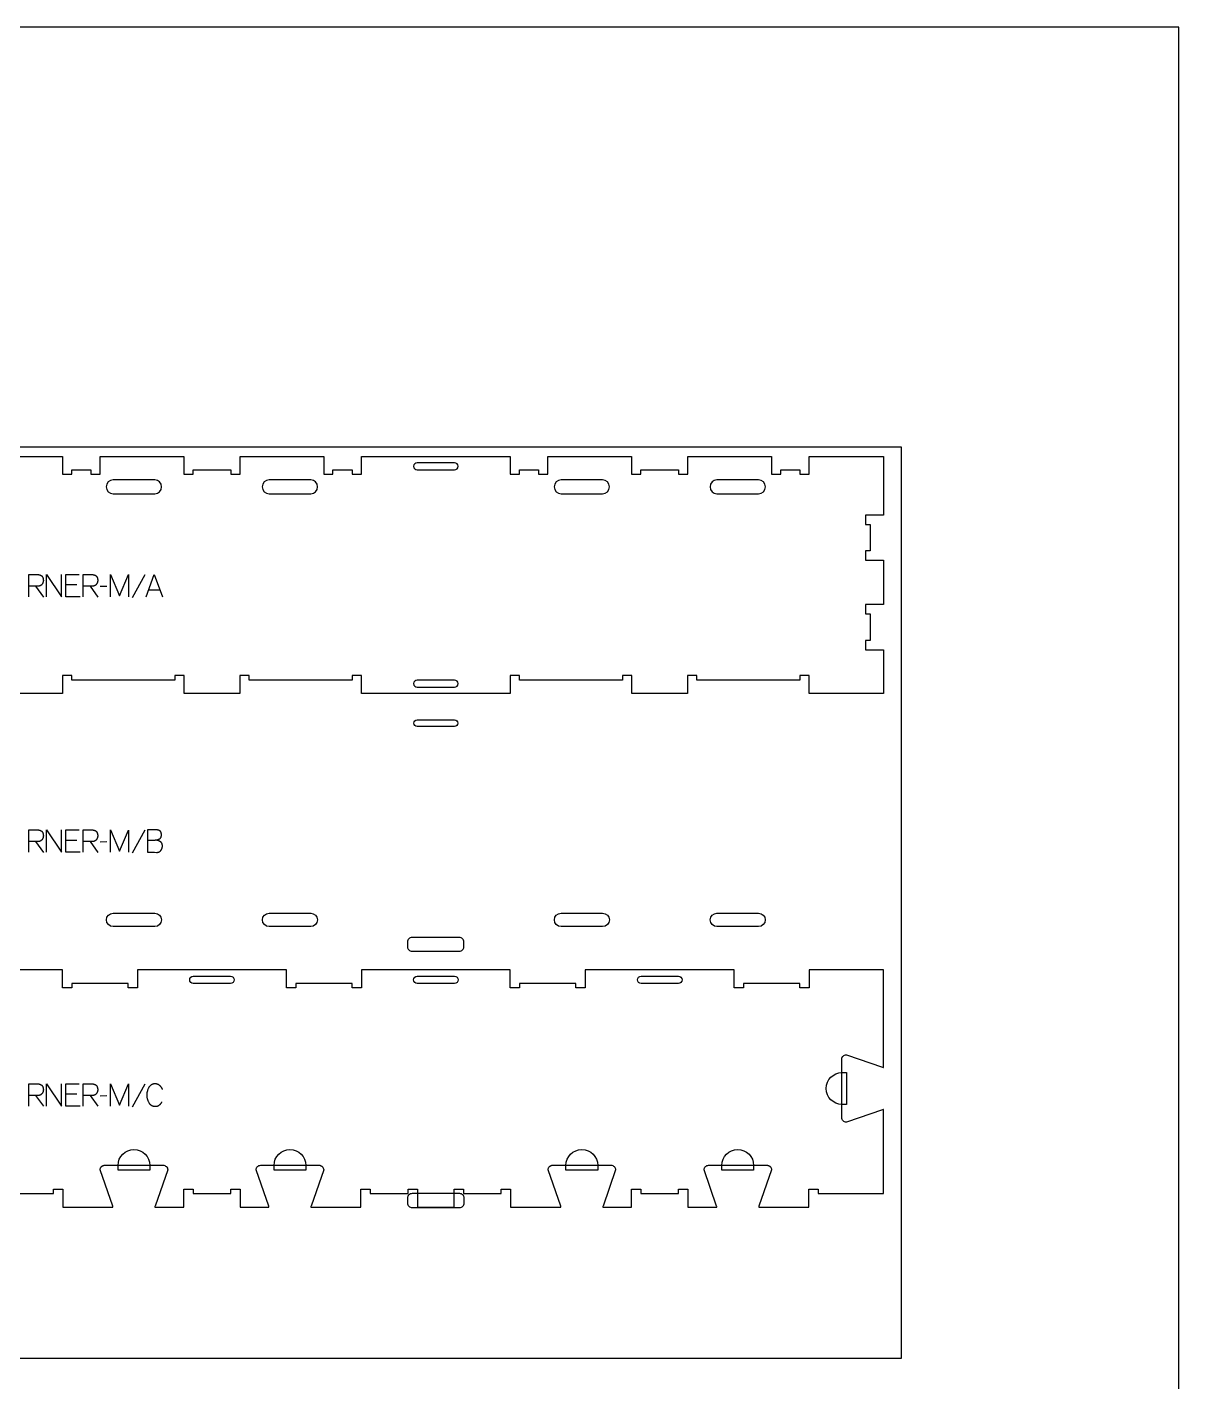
# Model space of a CAD drawing. Extents: x -37379 to -34195, y -17593 to -11999.
# Drawn here: x -35738 to -34195, y -13813 to -11999 of the extents above; entities that cross this region are included whole.
import ezdxf

# ---------------------------------------------------------------- set-up
doc = ezdxf.new("R2010")
doc.units = 0
for name, color, linetype in [('0_SHEET_SPRUCEPLY_2440X122', 1, 'CONTINUOUS'), ('1_ANYTOOL_1MMDEEP_LABELS_S', 2, 'CONTINUOUS'), ('3_ANYTOOL_CUTTHROUGH_INSID', 4, 'CONTINUOUS'), ('4_ANYTOOL_CUTTHROUGH_OUTSI', 5, 'CONTINUOUS'), ('5_ANYTOOL_HALF_MILL_9MM_IN', 3, 'CONTINUOUS'), ('DONOTCUT', 18, 'CONTINUOUS')]:
    doc.layers.add(name, color=color, linetype=linetype)

msp = doc.modelspace()

# ---------------------------------------------------------------- linework, layer by layer
at = {"layer": '0_SHEET_SPRUCEPLY_2440X122'}
msp.add_lwpolyline([(-37007, -12561.7), (-37007, -13781.7), (-34567, -13781.7), (-34567, -12561.7)], close=True, dxfattribs=at)
at = {"layer": '1_ANYTOOL_1MMDEEP_LABELS_S'}
for points in [[(-35735.9, -12762.3), (-35735.9, -12732.3), (-35724.5, -12732.3), (-35724, -12732.3), (-35723.5, -12732.3), (-35723.3, -12732.4), (-35723.1, -12732.4), (-35722.9, -12732.4), (-35722.6, -12732.4), (-35722.4, -12732.5), (-35722.2, -12732.5), (-35722, -12732.5), (-35721.8, -12732.6), (-35721.6, -12732.6), (-35721.4, -12732.7), (-35721.2, -12732.7), (-35721, -12732.8), (-35720.8, -12732.9), (-35720.7, -12732.9), (-35720.5, -12733), (-35720.3, -12733.1), (-35720.1, -12733.2), (-35720, -12733.2), (-35719.8, -12733.3), (-35719.7, -12733.4), (-35719.5, -12733.5), (-35719.3, -12733.6), (-35719.2, -12733.7), (-35719.1, -12733.8), (-35718.9, -12733.9), (-35718.8, -12734), (-35718.7, -12734.2), (-35718.5, -12734.3), (-35718.4, -12734.4), (-35718.3, -12734.5), (-35718.2, -12734.7), (-35718.1, -12734.8), (-35718, -12734.9), (-35717.9, -12735.1), (-35717.8, -12735.2), (-35717.7, -12735.4), (-35717.6, -12735.5), (-35717.5, -12735.7), (-35717.4, -12735.9), (-35717.3, -12736), (-35717.2, -12736.2), (-35717.2, -12736.4), (-35717.1, -12736.5), (-35717, -12736.7), (-35717, -12736.9), (-35716.9, -12737.1), (-35716.9, -12737.3), (-35716.8, -12737.5), (-35716.8, -12737.7), (-35716.7, -12737.9), (-35716.7, -12738.1), (-35716.7, -12738.3), (-35716.6, -12738.5), (-35716.6, -12738.8), (-35716.6, -12739), (-35716.6, -12739.2), (-35716.5, -12739.7), (-35716.5, -12740.2), (-35716.5, -12740.3), (-35716.5, -12740.5), (-35716.6, -12740.7), (-35716.6, -12740.9), (-35716.6, -12741), (-35716.6, -12741.2), (-35716.6, -12741.4), (-35716.6, -12741.5), (-35716.7, -12741.7), (-35716.7, -12741.9), (-35716.7, -12742), (-35716.8, -12742.2), (-35716.8, -12742.4), (-35716.9, -12742.5), (-35716.9, -12742.7), (-35717, -12742.9), (-35717, -12743), (-35717.1, -12743.2), (-35717.2, -12743.3), (-35717.2, -12743.5), (-35717.3, -12743.7), (-35717.4, -12743.8), (-35717.5, -12744), (-35717.5, -12744.1), (-35717.6, -12744.3), (-35717.7, -12744.4), (-35717.8, -12744.6), (-35717.9, -12744.7), (-35718, -12744.9), (-35718.1, -12745), (-35718.2, -12745.2), (-35718.3, -12745.3), (-35718.4, -12745.5), (-35718.5, -12745.6), (-35718.7, -12745.8), (-35718.8, -12745.9), (-35718.9, -12746), (-35719, -12746.1), (-35719.2, -12746.3), (-35719.3, -12746.4), (-35719.4, -12746.5), (-35719.5, -12746.6), (-35719.7, -12746.7), (-35719.8, -12746.8), (-35720, -12746.9), (-35720.1, -12747), (-35720.3, -12747.1), (-35720.4, -12747.1), (-35720.5, -12747.2), (-35720.7, -12747.3), (-35720.9, -12747.3), (-35721, -12747.4), (-35721.2, -12747.5), (-35721.3, -12747.5), (-35721.5, -12747.6), (-35721.7, -12747.6), (-35721.8, -12747.6), (-35722, -12747.7), (-35722.2, -12747.7), (-35722.4, -12747.7), (-35722.5, -12747.7), (-35722.7, -12747.8), (-35722.9, -12747.8), (-35724.8, -12747.8), (-35726.9, -12747.9), (-35735.8, -12747.9)], [(-35712.3, -12762.3), (-35712.3, -12732.3), (-35692.3, -12762.3), (-35692.3, -12732.3)], [(-35667.3, -12762.3), (-35686.2, -12762.3), (-35686.2, -12732.3), (-35668.4, -12732.3)], [(-35663, -12762.3), (-35663, -12732.3), (-35651.7, -12732.3), (-35651.2, -12732.3), (-35650.7, -12732.3), (-35650.5, -12732.4), (-35650.2, -12732.4), (-35650, -12732.4), (-35649.8, -12732.4), (-35649.6, -12732.5), (-35649.4, -12732.5), (-35649.1, -12732.5), (-35648.9, -12732.6), (-35648.7, -12732.6), (-35648.5, -12732.7), (-35648.4, -12732.7), (-35648.2, -12732.8), (-35648, -12732.9), (-35647.8, -12732.9), (-35647.6, -12733), (-35647.4, -12733.1), (-35647.3, -12733.2), (-35647.1, -12733.2), (-35647, -12733.3), (-35646.8, -12733.4), (-35646.6, -12733.5), (-35646.5, -12733.6), (-35646.3, -12733.7), (-35646.2, -12733.8), (-35646.1, -12733.9), (-35645.9, -12734), (-35645.8, -12734.2), (-35645.7, -12734.3), (-35645.5, -12734.4), (-35645.4, -12734.5), (-35645.3, -12734.7), (-35645.2, -12734.8), (-35645.1, -12734.9), (-35645, -12735.1), (-35644.9, -12735.2), (-35644.8, -12735.4), (-35644.7, -12735.5), (-35644.6, -12735.7), (-35644.5, -12735.9), (-35644.5, -12736), (-35644.4, -12736.2), (-35644.3, -12736.4), (-35644.2, -12736.5), (-35644.2, -12736.7), (-35644.1, -12736.9), (-35644.1, -12737.1), (-35644, -12737.3), (-35644, -12737.5), (-35643.9, -12737.7), (-35643.9, -12737.9), (-35643.8, -12738.1), (-35643.8, -12738.3), (-35643.8, -12738.5), (-35643.7, -12738.8), (-35643.7, -12739), (-35643.7, -12739.2), (-35643.7, -12739.7), (-35643.7, -12740.2), (-35643.7, -12740.3), (-35643.7, -12740.5), (-35643.7, -12740.7), (-35643.7, -12740.9), (-35643.7, -12741), (-35643.7, -12741.2), (-35643.8, -12741.4), (-35643.8, -12741.5), (-35643.8, -12741.7), (-35643.9, -12741.9), (-35643.9, -12742), (-35643.9, -12742.2), (-35644, -12742.4), (-35644, -12742.5), (-35644.1, -12742.7), (-35644.1, -12742.9), (-35644.2, -12743), (-35644.2, -12743.2), (-35644.3, -12743.3), (-35644.4, -12743.5), (-35644.4, -12743.7), (-35644.5, -12743.8), (-35644.6, -12744), (-35644.7, -12744.1), (-35644.8, -12744.3), (-35644.9, -12744.4), (-35644.9, -12744.6), (-35645, -12744.7), (-35645.1, -12744.9), (-35645.2, -12745), (-35645.3, -12745.2), (-35645.5, -12745.3), (-35645.6, -12745.5), (-35645.7, -12745.6), (-35645.8, -12745.8), (-35645.9, -12745.9), (-35646, -12746), (-35646.2, -12746.1), (-35646.3, -12746.3), (-35646.4, -12746.4), (-35646.6, -12746.5), (-35646.7, -12746.6), (-35646.8, -12746.7), (-35647, -12746.8), (-35647.1, -12746.9), (-35647.2, -12747), (-35647.4, -12747.1), (-35647.5, -12747.1), (-35647.7, -12747.2), (-35647.8, -12747.3), (-35648, -12747.3), (-35648.2, -12747.4), (-35648.3, -12747.5), (-35648.5, -12747.5), (-35648.6, -12747.6), (-35648.8, -12747.6), (-35649, -12747.6), (-35649.2, -12747.7), (-35649.3, -12747.7), (-35649.5, -12747.7), (-35649.7, -12747.7), (-35649.9, -12747.8), (-35650, -12747.8), (-35652, -12747.8), (-35654, -12747.9), (-35663, -12747.9)], [(-35626.4, -12762.3), (-35626.4, -12732.3), (-35614.4, -12760.7), (-35602.4, -12732.4), (-35602.4, -12762.3)], [(-35580.6, -12732.8), (-35597.7, -12763.6)], [(-35578.8, -12762.3), (-35568, -12732.3), (-35556.9, -12762.3)], [(-35726.9, -12747.9), (-35716.4, -12762.4)], [(-35671.6, -12746.2), (-35686.2, -12746.2)], [(-35654, -12747.9), (-35643.6, -12762.4)], [(-35631.6, -12748.4), (-35640.3, -12748.5)], [(-35575.4, -12752.8), (-35560.5, -12752.8)], [(-35735.9, -13104.2), (-35735.9, -13074.2), (-35724.5, -13074.2), (-35724, -13074.2), (-35723.5, -13074.3), (-35723.3, -13074.3), (-35723.1, -13074.3), (-35722.9, -13074.3), (-35722.6, -13074.3), (-35722.4, -13074.4), (-35722.2, -13074.4), (-35722, -13074.5), (-35721.8, -13074.5), (-35721.6, -13074.5), (-35721.4, -13074.6), (-35721.2, -13074.7), (-35721, -13074.7), (-35720.8, -13074.8), (-35720.7, -13074.8), (-35720.5, -13074.9), (-35720.3, -13075), (-35720.1, -13075.1), (-35720, -13075.2), (-35719.8, -13075.2), (-35719.7, -13075.3), (-35719.5, -13075.4), (-35719.3, -13075.5), (-35719.2, -13075.6), (-35719.1, -13075.7), (-35718.9, -13075.8), (-35718.8, -13075.9), (-35718.7, -13076.1), (-35718.5, -13076.2), (-35718.4, -13076.3), (-35718.3, -13076.4), (-35718.2, -13076.6), (-35718.1, -13076.7), (-35718, -13076.8), (-35717.9, -13077), (-35717.8, -13077.1), (-35717.7, -13077.3), (-35717.6, -13077.4), (-35717.5, -13077.6), (-35717.4, -13077.8), (-35717.3, -13077.9), (-35717.2, -13078.1), (-35717.2, -13078.3), (-35717.1, -13078.5), (-35717, -13078.6), (-35717, -13078.8), (-35716.9, -13079), (-35716.9, -13079.2), (-35716.8, -13079.4), (-35716.8, -13079.6), (-35716.7, -13079.8), (-35716.7, -13080), (-35716.7, -13080.2), (-35716.6, -13080.4), (-35716.6, -13080.7), (-35716.6, -13080.9), (-35716.6, -13081.1), (-35716.5, -13081.6), (-35716.5, -13082.1), (-35716.5, -13082.2), (-35716.5, -13082.4), (-35716.6, -13082.6), (-35716.6, -13082.8), (-35716.6, -13082.9), (-35716.6, -13083.1), (-35716.6, -13083.3), (-35716.6, -13083.5), (-35716.7, -13083.6), (-35716.7, -13083.8), (-35716.7, -13084), (-35716.8, -13084.1), (-35716.8, -13084.3), (-35716.9, -13084.5), (-35716.9, -13084.6), (-35717, -13084.8), (-35717, -13084.9), (-35717.1, -13085.1), (-35717.2, -13085.3), (-35717.2, -13085.4), (-35717.3, -13085.6), (-35717.4, -13085.7), (-35717.5, -13085.9), (-35717.5, -13086), (-35717.6, -13086.2), (-35717.7, -13086.4), (-35717.8, -13086.5), (-35717.9, -13086.7), (-35718, -13086.8), (-35718.1, -13087), (-35718.2, -13087.1), (-35718.3, -13087.3), (-35718.4, -13087.4), (-35718.5, -13087.5), (-35718.7, -13087.7), (-35718.8, -13087.8), (-35718.9, -13087.9), (-35719, -13088.1), (-35719.2, -13088.2), (-35719.3, -13088.3), (-35719.4, -13088.4), (-35719.5, -13088.5), (-35719.7, -13088.6), (-35719.8, -13088.7), (-35720, -13088.8), (-35720.1, -13088.9), (-35720.3, -13089), (-35720.4, -13089), (-35720.5, -13089.1), (-35720.7, -13089.2), (-35720.9, -13089.3), (-35721, -13089.3), (-35721.2, -13089.4), (-35721.3, -13089.4), (-35721.5, -13089.5), (-35721.7, -13089.5), (-35721.8, -13089.5), (-35722, -13089.6), (-35722.2, -13089.6), (-35722.4, -13089.6), (-35722.5, -13089.7), (-35722.7, -13089.7), (-35722.9, -13089.7), (-35724.8, -13089.8), (-35726.9, -13089.8), (-35735.8, -13089.8)], [(-35712.3, -13104.2), (-35712.3, -13074.2), (-35692.3, -13104.2), (-35692.3, -13074.2)], [(-35667.3, -13104.2), (-35686.2, -13104.2), (-35686.2, -13074.2), (-35668.4, -13074.2)], [(-35663, -13104.2), (-35663, -13074.2), (-35651.7, -13074.2), (-35651.2, -13074.2), (-35650.7, -13074.3), (-35650.5, -13074.3), (-35650.2, -13074.3), (-35650, -13074.3), (-35649.8, -13074.3), (-35649.6, -13074.4), (-35649.4, -13074.4), (-35649.1, -13074.5), (-35648.9, -13074.5), (-35648.7, -13074.5), (-35648.5, -13074.6), (-35648.4, -13074.7), (-35648.2, -13074.7), (-35648, -13074.8), (-35647.8, -13074.8), (-35647.6, -13074.9), (-35647.4, -13075), (-35647.3, -13075.1), (-35647.1, -13075.2), (-35647, -13075.2), (-35646.8, -13075.3), (-35646.6, -13075.4), (-35646.5, -13075.5), (-35646.3, -13075.6), (-35646.2, -13075.7), (-35646.1, -13075.8), (-35645.9, -13075.9), (-35645.8, -13076.1), (-35645.7, -13076.2), (-35645.5, -13076.3), (-35645.4, -13076.4), (-35645.3, -13076.6), (-35645.2, -13076.7), (-35645.1, -13076.8), (-35645, -13077), (-35644.9, -13077.1), (-35644.8, -13077.3), (-35644.7, -13077.4), (-35644.6, -13077.6), (-35644.5, -13077.8), (-35644.5, -13077.9), (-35644.4, -13078.1), (-35644.3, -13078.3), (-35644.2, -13078.5), (-35644.2, -13078.6), (-35644.1, -13078.8), (-35644.1, -13079), (-35644, -13079.2), (-35644, -13079.4), (-35643.9, -13079.6), (-35643.9, -13079.8), (-35643.8, -13080), (-35643.8, -13080.2), (-35643.8, -13080.4), (-35643.7, -13080.7), (-35643.7, -13080.9), (-35643.7, -13081.1), (-35643.7, -13081.6), (-35643.7, -13082.1), (-35643.7, -13082.2), (-35643.7, -13082.4), (-35643.7, -13082.6), (-35643.7, -13082.8), (-35643.7, -13082.9), (-35643.7, -13083.1), (-35643.8, -13083.3), (-35643.8, -13083.5), (-35643.8, -13083.6), (-35643.9, -13083.8), (-35643.9, -13084), (-35643.9, -13084.1), (-35644, -13084.3), (-35644, -13084.5), (-35644.1, -13084.6), (-35644.1, -13084.8), (-35644.2, -13084.9), (-35644.2, -13085.1), (-35644.3, -13085.3), (-35644.4, -13085.4), (-35644.4, -13085.6), (-35644.5, -13085.7), (-35644.6, -13085.9), (-35644.7, -13086), (-35644.8, -13086.2), (-35644.9, -13086.4), (-35644.9, -13086.5), (-35645, -13086.7), (-35645.1, -13086.8), (-35645.2, -13087), (-35645.3, -13087.1), (-35645.5, -13087.3), (-35645.6, -13087.4), (-35645.7, -13087.5), (-35645.8, -13087.7), (-35645.9, -13087.8), (-35646, -13087.9), (-35646.2, -13088.1), (-35646.3, -13088.2), (-35646.4, -13088.3), (-35646.6, -13088.4), (-35646.7, -13088.5), (-35646.8, -13088.6), (-35647, -13088.7), (-35647.1, -13088.8), (-35647.2, -13088.9), (-35647.4, -13089), (-35647.5, -13089), (-35647.7, -13089.1), (-35647.8, -13089.2), (-35648, -13089.3), (-35648.2, -13089.3), (-35648.3, -13089.4), (-35648.5, -13089.4), (-35648.6, -13089.5), (-35648.8, -13089.5), (-35649, -13089.5), (-35649.2, -13089.6), (-35649.3, -13089.6), (-35649.5, -13089.6), (-35649.7, -13089.7), (-35649.9, -13089.7), (-35650, -13089.7), (-35652, -13089.8), (-35654, -13089.8), (-35663, -13089.8)], [(-35626.4, -13104.2), (-35626.4, -13074.2), (-35614.4, -13102.6), (-35602.4, -13074.4), (-35602.4, -13104.2)], [(-35580.6, -13074.7), (-35597.7, -13105.5)], [(-35577.1, -13074.2), (-35577.1, -13104.2), (-35567.4, -13104.2), (-35564.9, -13104.3), (-35564.7, -13104.3), (-35564.5, -13104.3), (-35564.2, -13104.3), (-35564, -13104.3), (-35563.8, -13104.3), (-35563.6, -13104.3), (-35563.4, -13104.2), (-35563.2, -13104.2), (-35563, -13104.2), (-35562.8, -13104.1), (-35562.6, -13104.1), (-35562.4, -13104), (-35562.2, -13103.9), (-35562, -13103.9), (-35561.8, -13103.8), (-35561.6, -13103.7), (-35561.4, -13103.6), (-35561.3, -13103.6), (-35561.1, -13103.5), (-35560.9, -13103.4), (-35560.8, -13103.3), (-35560.6, -13103.1), (-35560.4, -13103), (-35560.3, -13102.9), (-35560.1, -13102.8), (-35560, -13102.6), (-35559.8, -13102.5), (-35559.7, -13102.4), (-35559.5, -13102.2), (-35559.4, -13102), (-35559.3, -13101.9), (-35559.1, -13101.7), (-35559, -13101.5), (-35558.9, -13101.4), (-35558.8, -13101.2), (-35558.7, -13101), (-35558.5, -13100.9), (-35558.4, -13100.7), (-35558.3, -13100.5), (-35558.2, -13100.3), (-35558.1, -13100.1), (-35558, -13100), (-35558, -13099.8), (-35557.9, -13099.6), (-35557.8, -13099.4), (-35557.7, -13099.2), (-35557.7, -13099), (-35557.6, -13098.9), (-35557.5, -13098.7), (-35557.5, -13098.5), (-35557.4, -13098.3), (-35557.4, -13098.1), (-35557.3, -13097.9), (-35557.3, -13097.7), (-35557.2, -13097.5), (-35557.2, -13097.3), (-35557.2, -13097.1), (-35557.1, -13096.9), (-35557.1, -13096.7), (-35557.1, -13096.5), (-35557.1, -13096.3), (-35557.1, -13096.1), (-35557.1, -13095.9), (-35557.1, -13095.7), (-35557.1, -13095.4), (-35557.1, -13095.2), (-35557.1, -13095), (-35557.1, -13094.7), (-35557.1, -13094.5), (-35557.2, -13094.2), (-35557.2, -13094), (-35557.2, -13093.8), (-35557.3, -13093.6), (-35557.3, -13093.4), (-35557.4, -13093.2), (-35557.5, -13093), (-35557.5, -13092.8), (-35557.6, -13092.6), (-35557.7, -13092.4), (-35557.8, -13092.2), (-35557.8, -13092.1), (-35557.9, -13092), (-35557.9, -13091.9), (-35558, -13091.8), (-35558, -13091.8), (-35558.1, -13091.7), (-35558.1, -13091.6), (-35558.2, -13091.5), (-35558.3, -13091.4), (-35558.3, -13091.3), (-35558.4, -13091.3), (-35558.4, -13091.2), (-35558.5, -13091.1), (-35558.6, -13091), (-35558.6, -13091), (-35558.7, -13090.9), (-35558.8, -13090.8), (-35558.8, -13090.7), (-35558.9, -13090.7), (-35559, -13090.6), (-35559.1, -13090.5), (-35559.1, -13090.5), (-35559.3, -13090.3), (-35559.5, -13090.2), (-35559.6, -13090.1), (-35559.8, -13090), (-35560, -13089.8), (-35560.3, -13089.6), (-35560.7, -13089.4), (-35561.1, -13089.2), (-35561.5, -13089), (-35561.9, -13088.9), (-35562.3, -13088.7), (-35562.7, -13088.6), (-35563.1, -13088.4), (-35563.5, -13088.3), (-35563.9, -13088.2), (-35564.4, -13088.1), (-35564.8, -13088), (-35565.2, -13087.9), (-35565.7, -13087.9), (-35566.1, -13087.8), (-35566.6, -13087.8)], [(-35577.1, -13087.9), (-35566.6, -13087.8), (-35566.2, -13087.7), (-35565.8, -13087.7), (-35565.4, -13087.6), (-35565, -13087.6), (-35564.6, -13087.5), (-35564.3, -13087.4), (-35563.9, -13087.4), (-35563.5, -13087.3), (-35563.2, -13087.2), (-35562.8, -13087.1), (-35562.5, -13086.9), (-35562.2, -13086.8), (-35561.8, -13086.7), (-35561.5, -13086.5), (-35561.2, -13086.4), (-35560.9, -13086.2), (-35560.8, -13086.2), (-35560.7, -13086.1), (-35560.6, -13086.1), (-35560.6, -13086), (-35560.5, -13086), (-35560.4, -13085.9), (-35560.3, -13085.9), (-35560.3, -13085.8), (-35560.2, -13085.8), (-35560.1, -13085.7), (-35560.1, -13085.7), (-35560, -13085.6), (-35559.9, -13085.5), (-35559.9, -13085.5), (-35559.8, -13085.4), (-35559.8, -13085.4), (-35559.7, -13085.3), (-35559.6, -13085.2), (-35559.6, -13085.2), (-35559.5, -13085.1), (-35559.5, -13085), (-35559.4, -13084.9), (-35559.4, -13084.9), (-35559.3, -13084.8), (-35559.3, -13084.7), (-35559.2, -13084.6), (-35559.2, -13084.6), (-35559.1, -13084.5), (-35559.1, -13084.4), (-35559.1, -13084.3), (-35559, -13084.2), (-35559, -13084.2), (-35558.9, -13084.1), (-35558.9, -13084), (-35558.8, -13083.8), (-35558.8, -13083.6), (-35558.7, -13083.4), (-35558.6, -13083.2), (-35558.6, -13083), (-35558.5, -13082.8), (-35558.5, -13082.6), (-35558.5, -13082.4), (-35558.4, -13082.2), (-35558.4, -13081.9), (-35558.4, -13081.7), (-35558.4, -13081.5), (-35558.4, -13081.2), (-35558.4, -13081), (-35558.4, -13080.7), (-35558.4, -13080.3), (-35558.4, -13080.1), (-35558.4, -13079.9), (-35558.4, -13079.7), (-35558.4, -13079.5), (-35558.4, -13079.4), (-35558.5, -13079.2), (-35558.5, -13079), (-35558.5, -13078.8), (-35558.5, -13078.7), (-35558.6, -13078.5), (-35558.6, -13078.3), (-35558.7, -13078.2), (-35558.7, -13078), (-35558.8, -13077.9), (-35558.8, -13077.7), (-35558.9, -13077.6), (-35558.9, -13077.4), (-35559, -13077.3), (-35559.1, -13077.1), (-35559.1, -13077), (-35559.2, -13076.9), (-35559.3, -13076.8), (-35559.4, -13076.6), (-35559.5, -13076.5), (-35559.5, -13076.4), (-35559.6, -13076.3), (-35559.7, -13076.2), (-35559.8, -13076.1), (-35559.9, -13075.9), (-35560, -13075.8), (-35560.1, -13075.7), (-35560.2, -13075.6), (-35560.4, -13075.6), (-35560.5, -13075.5), (-35560.6, -13075.4), (-35560.7, -13075.3), (-35560.8, -13075.2), (-35561, -13075.1), (-35561.1, -13075.1), (-35561.2, -13075), (-35561.4, -13074.9), (-35561.5, -13074.9), (-35561.7, -13074.8), (-35561.8, -13074.7), (-35562, -13074.7), (-35562.1, -13074.6), (-35562.3, -13074.6), (-35562.4, -13074.5), (-35562.6, -13074.5), (-35562.8, -13074.5), (-35562.9, -13074.4), (-35563.1, -13074.4), (-35563.3, -13074.4), (-35563.5, -13074.3), (-35563.7, -13074.3), (-35563.8, -13074.3), (-35564, -13074.3), (-35564.2, -13074.2), (-35564.6, -13074.2), (-35565, -13074.2), (-35577.1, -13074.2)], [(-35726.9, -13089.8), (-35716.4, -13104.3)], [(-35671.6, -13088.2), (-35686.2, -13088.2)], [(-35654, -13089.8), (-35643.6, -13104.3)], [(-35631.6, -13090.3), (-35640.3, -13090.4)], [(-35735.9, -13444.3), (-35735.9, -13414.3), (-35724.5, -13414.3), (-35724, -13414.3), (-35723.5, -13414.3), (-35723.3, -13414.3), (-35723.1, -13414.3), (-35722.9, -13414.4), (-35722.6, -13414.4), (-35722.4, -13414.4), (-35722.2, -13414.5), (-35722, -13414.5), (-35721.8, -13414.5), (-35721.6, -13414.6), (-35721.4, -13414.6), (-35721.2, -13414.7), (-35721, -13414.7), (-35720.8, -13414.8), (-35720.7, -13414.9), (-35720.5, -13415), (-35720.3, -13415), (-35720.1, -13415.1), (-35720, -13415.2), (-35719.8, -13415.3), (-35719.7, -13415.4), (-35719.5, -13415.5), (-35719.3, -13415.6), (-35719.2, -13415.7), (-35719.1, -13415.8), (-35718.9, -13415.9), (-35718.8, -13416), (-35718.7, -13416.1), (-35718.5, -13416.2), (-35718.4, -13416.3), (-35718.3, -13416.5), (-35718.2, -13416.6), (-35718.1, -13416.7), (-35718, -13416.9), (-35717.9, -13417), (-35717.8, -13417.2), (-35717.7, -13417.3), (-35717.6, -13417.5), (-35717.5, -13417.6), (-35717.4, -13417.8), (-35717.3, -13418), (-35717.2, -13418.1), (-35717.2, -13418.3), (-35717.1, -13418.5), (-35717, -13418.7), (-35717, -13418.9), (-35716.9, -13419), (-35716.9, -13419.2), (-35716.8, -13419.4), (-35716.8, -13419.6), (-35716.7, -13419.8), (-35716.7, -13420.1), (-35716.7, -13420.3), (-35716.6, -13420.5), (-35716.6, -13420.7), (-35716.6, -13420.9), (-35716.6, -13421.2), (-35716.5, -13421.6), (-35716.5, -13422.1), (-35716.5, -13422.3), (-35716.5, -13422.5), (-35716.6, -13422.6), (-35716.6, -13422.8), (-35716.6, -13423), (-35716.6, -13423.1), (-35716.6, -13423.3), (-35716.6, -13423.5), (-35716.7, -13423.7), (-35716.7, -13423.8), (-35716.7, -13424), (-35716.8, -13424.2), (-35716.8, -13424.3), (-35716.9, -13424.5), (-35716.9, -13424.7), (-35717, -13424.8), (-35717, -13425), (-35717.1, -13425.1), (-35717.2, -13425.3), (-35717.2, -13425.5), (-35717.3, -13425.6), (-35717.4, -13425.8), (-35717.5, -13425.9), (-35717.5, -13426.1), (-35717.6, -13426.2), (-35717.7, -13426.4), (-35717.8, -13426.5), (-35717.9, -13426.7), (-35718, -13426.8), (-35718.1, -13427), (-35718.2, -13427.1), (-35718.3, -13427.3), (-35718.4, -13427.4), (-35718.5, -13427.6), (-35718.7, -13427.7), (-35718.8, -13427.8), (-35718.9, -13428), (-35719, -13428.1), (-35719.2, -13428.2), (-35719.3, -13428.3), (-35719.4, -13428.4), (-35719.5, -13428.5), (-35719.7, -13428.6), (-35719.8, -13428.7), (-35720, -13428.8), (-35720.1, -13428.9), (-35720.3, -13429), (-35720.4, -13429.1), (-35720.5, -13429.2), (-35720.7, -13429.2), (-35720.9, -13429.3), (-35721, -13429.3), (-35721.2, -13429.4), (-35721.3, -13429.5), (-35721.5, -13429.5), (-35721.7, -13429.5), (-35721.8, -13429.6), (-35722, -13429.6), (-35722.2, -13429.6), (-35722.4, -13429.7), (-35722.5, -13429.7), (-35722.7, -13429.7), (-35722.9, -13429.7), (-35724.8, -13429.8), (-35726.9, -13429.8), (-35735.8, -13429.8)], [(-35712.3, -13444.3), (-35712.3, -13414.3), (-35692.3, -13444.3), (-35692.3, -13414.3)], [(-35667.3, -13444.3), (-35686.2, -13444.3), (-35686.2, -13414.3), (-35668.4, -13414.3)], [(-35663, -13444.3), (-35663, -13414.3), (-35651.7, -13414.3), (-35651.2, -13414.3), (-35650.7, -13414.3), (-35650.5, -13414.3), (-35650.2, -13414.3), (-35650, -13414.4), (-35649.8, -13414.4), (-35649.6, -13414.4), (-35649.4, -13414.5), (-35649.1, -13414.5), (-35648.9, -13414.5), (-35648.7, -13414.6), (-35648.5, -13414.6), (-35648.4, -13414.7), (-35648.2, -13414.7), (-35648, -13414.8), (-35647.8, -13414.9), (-35647.6, -13415), (-35647.4, -13415), (-35647.3, -13415.1), (-35647.1, -13415.2), (-35647, -13415.3), (-35646.8, -13415.4), (-35646.6, -13415.5), (-35646.5, -13415.6), (-35646.3, -13415.7), (-35646.2, -13415.8), (-35646.1, -13415.9), (-35645.9, -13416), (-35645.8, -13416.1), (-35645.7, -13416.2), (-35645.5, -13416.3), (-35645.4, -13416.5), (-35645.3, -13416.6), (-35645.2, -13416.7), (-35645.1, -13416.9), (-35645, -13417), (-35644.9, -13417.2), (-35644.8, -13417.3), (-35644.7, -13417.5), (-35644.6, -13417.6), (-35644.5, -13417.8), (-35644.5, -13418), (-35644.4, -13418.1), (-35644.3, -13418.3), (-35644.2, -13418.5), (-35644.2, -13418.7), (-35644.1, -13418.9), (-35644.1, -13419), (-35644, -13419.2), (-35644, -13419.4), (-35643.9, -13419.6), (-35643.9, -13419.8), (-35643.8, -13420.1), (-35643.8, -13420.3), (-35643.8, -13420.5), (-35643.7, -13420.7), (-35643.7, -13420.9), (-35643.7, -13421.2), (-35643.7, -13421.6), (-35643.7, -13422.1), (-35643.7, -13422.3), (-35643.7, -13422.5), (-35643.7, -13422.6), (-35643.7, -13422.8), (-35643.7, -13423), (-35643.7, -13423.1), (-35643.8, -13423.3), (-35643.8, -13423.5), (-35643.8, -13423.7), (-35643.9, -13423.8), (-35643.9, -13424), (-35643.9, -13424.2), (-35644, -13424.3), (-35644, -13424.5), (-35644.1, -13424.7), (-35644.1, -13424.8), (-35644.2, -13425), (-35644.2, -13425.1), (-35644.3, -13425.3), (-35644.4, -13425.5), (-35644.4, -13425.6), (-35644.5, -13425.8), (-35644.6, -13425.9), (-35644.7, -13426.1), (-35644.8, -13426.2), (-35644.9, -13426.4), (-35644.9, -13426.5), (-35645, -13426.7), (-35645.1, -13426.8), (-35645.2, -13427), (-35645.3, -13427.1), (-35645.5, -13427.3), (-35645.6, -13427.4), (-35645.7, -13427.6), (-35645.8, -13427.7), (-35645.9, -13427.8), (-35646, -13428), (-35646.2, -13428.1), (-35646.3, -13428.2), (-35646.4, -13428.3), (-35646.6, -13428.4), (-35646.7, -13428.5), (-35646.8, -13428.6), (-35647, -13428.7), (-35647.1, -13428.8), (-35647.2, -13428.9), (-35647.4, -13429), (-35647.5, -13429.1), (-35647.7, -13429.2), (-35647.8, -13429.2), (-35648, -13429.3), (-35648.2, -13429.3), (-35648.3, -13429.4), (-35648.5, -13429.5), (-35648.6, -13429.5), (-35648.8, -13429.5), (-35649, -13429.6), (-35649.2, -13429.6), (-35649.3, -13429.6), (-35649.5, -13429.7), (-35649.7, -13429.7), (-35649.9, -13429.7), (-35650, -13429.7), (-35652, -13429.8), (-35654, -13429.8), (-35663, -13429.8)], [(-35626.4, -13444.3), (-35626.4, -13414.3), (-35614.4, -13442.6), (-35602.4, -13414.4), (-35602.4, -13444.3)], [(-35580.6, -13414.7), (-35597.7, -13445.5)], [(-35556.9, -13421.8), (-35557.1, -13421.4), (-35557.3, -13421), (-35557.4, -13420.6), (-35557.6, -13420.2), (-35557.8, -13419.8), (-35558, -13419.5), (-35558.3, -13419.1), (-35558.5, -13418.8), (-35558.7, -13418.5), (-35559, -13418.1), (-35559.2, -13417.8), (-35559.5, -13417.5), (-35559.8, -13417.2), (-35560.1, -13416.9), (-35560.4, -13416.7), (-35560.7, -13416.4), (-35560.8, -13416.3), (-35561, -13416.1), (-35561.2, -13416), (-35561.3, -13415.9), (-35561.5, -13415.8), (-35561.7, -13415.7), (-35561.8, -13415.6), (-35562, -13415.5), (-35562.2, -13415.4), (-35562.4, -13415.3), (-35562.5, -13415.2), (-35562.7, -13415.1), (-35562.9, -13415), (-35563.1, -13414.9), (-35563.3, -13414.9), (-35563.5, -13414.8), (-35563.7, -13414.7), (-35563.9, -13414.7), (-35564, -13414.6), (-35564.2, -13414.6), (-35564.4, -13414.5), (-35564.6, -13414.5), (-35564.9, -13414.4), (-35565.1, -13414.4), (-35565.3, -13414.4), (-35565.5, -13414.3), (-35565.7, -13414.3), (-35565.9, -13414.3), (-35566.1, -13414.3), (-35566.3, -13414.3), (-35566.6, -13414.3), (-35566.8, -13414.3), (-35567.1, -13414.3), (-35567.5, -13414.3), (-35567.8, -13414.3), (-35568.1, -13414.3), (-35568.5, -13414.4), (-35568.8, -13414.4), (-35569.1, -13414.5), (-35569.4, -13414.6), (-35569.7, -13414.6), (-35570, -13414.7), (-35570.3, -13414.8), (-35570.6, -13414.9), (-35570.8, -13415), (-35571, -13415.1), (-35571.1, -13415.2), (-35571.2, -13415.2), (-35571.4, -13415.3), (-35571.5, -13415.4), (-35571.6, -13415.4), (-35571.8, -13415.5), (-35571.9, -13415.6), (-35572, -13415.7), (-35572.2, -13415.7), (-35572.3, -13415.8), (-35572.4, -13415.9), (-35572.5, -13416), (-35572.6, -13416.1), (-35572.9, -13416.3), (-35573.1, -13416.5), (-35573.3, -13416.7), (-35573.6, -13416.9), (-35573.8, -13417.1), (-35574, -13417.4), (-35574.2, -13417.6), (-35574.4, -13417.9), (-35574.6, -13418.1), (-35574.8, -13418.4), (-35575, -13418.7), (-35575.1, -13419), (-35575.5, -13419.5), (-35575.8, -13420.1), (-35576.1, -13420.7), (-35576.4, -13421.4), (-35576.6, -13422), (-35576.8, -13422.6), (-35577, -13423.2), (-35577.2, -13423.9), (-35577.4, -13424.5), (-35577.5, -13425.2), (-35577.7, -13425.8), (-35577.8, -13426.5), (-35577.8, -13427.2), (-35577.9, -13427.9), (-35577.9, -13428.6), (-35577.9, -13429.3), (-35577.9, -13430), (-35577.9, -13430.6), (-35577.8, -13431.3), (-35577.8, -13432), (-35577.7, -13432.7), (-35577.5, -13433.3), (-35577.4, -13434), (-35577.3, -13434.3), (-35577.2, -13434.6), (-35577.1, -13435), (-35577, -13435.3), (-35576.9, -13435.6), (-35576.8, -13435.9), (-35576.7, -13436.2), (-35576.6, -13436.5), (-35576.3, -13437.2), (-35576.1, -13437.8), (-35575.8, -13438.4), (-35575.4, -13439), (-35575.1, -13439.6), (-35574.9, -13439.9), (-35574.7, -13440.1), (-35574.5, -13440.4), (-35574.3, -13440.7), (-35574.1, -13440.9), (-35573.9, -13441.2), (-35573.7, -13441.4), (-35573.5, -13441.6), (-35573.3, -13441.8), (-35573, -13442), (-35572.8, -13442.2), (-35572.7, -13442.3), (-35572.5, -13442.4), (-35572.4, -13442.5), (-35572.3, -13442.6), (-35572.2, -13442.7), (-35572, -13442.8), (-35571.9, -13442.9), (-35571.8, -13442.9), (-35571.6, -13443), (-35571.5, -13443.1), (-35571.4, -13443.2), (-35571.2, -13443.2), (-35571, -13443.4), (-35570.7, -13443.5), (-35570.4, -13443.6), (-35570.1, -13443.7), (-35569.8, -13443.8), (-35569.5, -13443.9), (-35569.2, -13444), (-35568.8, -13444), (-35568.5, -13444.1), (-35568.2, -13444.1), (-35567.9, -13444.2), (-35567.5, -13444.2), (-35567.2, -13444.2), (-35566.8, -13444.3), (-35566.5, -13444.3), (-35566.1, -13444.3), (-35565.7, -13444.2), (-35565.5, -13444.2), (-35565.3, -13444.2), (-35565.1, -13444.2), (-35565, -13444.2), (-35564.8, -13444.1), (-35564.6, -13444.1), (-35564.4, -13444.1), (-35564.3, -13444), (-35564.1, -13444), (-35563.9, -13443.9), (-35563.8, -13443.9), (-35563.6, -13443.9), (-35563.4, -13443.8), (-35563.3, -13443.7), (-35563.1, -13443.7), (-35563, -13443.6), (-35562.8, -13443.6), (-35562.7, -13443.5), (-35562.5, -13443.4), (-35562.4, -13443.3), (-35562.2, -13443.3), (-35562.1, -13443.2), (-35561.9, -13443.1), (-35561.8, -13443), (-35561.6, -13442.9), (-35561.5, -13442.8), (-35561.4, -13442.7), (-35561.2, -13442.6), (-35561, -13442.4), (-35560.7, -13442.2), (-35560.4, -13442), (-35560.2, -13441.8), (-35559.9, -13441.5), (-35559.7, -13441.3), (-35559.5, -13441), (-35559.3, -13440.8), (-35559, -13440.5), (-35558.8, -13440.2), (-35558.6, -13439.9), (-35558.4, -13439.7), (-35558.2, -13439.4), (-35558, -13439.1), (-35557.8, -13438.7), (-35557.6, -13438.4)], [(-35726.9, -13429.8), (-35716.4, -13444.3)], [(-35671.6, -13428.2), (-35686.2, -13428.2)], [(-35654, -13429.8), (-35643.6, -13444.3)], [(-35631.6, -13430.4), (-35640.3, -13430.5)]]:
    msp.add_lwpolyline(points, dxfattribs=at)
at = {"layer": '3_ANYTOOL_CUTTHROUGH_INSID', "color": 4}
for points in [[(-35215.7, -12592.1), (-35165.7, -12592.1, 1), (-35165.7, -12582.6), (-35215.7, -12582.6, 1)], [(-35623, -12624.1), (-35567.3, -12624.1, 1), (-35567.3, -12605.6), (-35623, -12605.6, 1)], [(-35358.4, -12605.6), (-35414.1, -12605.6, 1), (-35414.1, -12624.1), (-35358.4, -12624.1, 1)], [(-35023, -12624.1), (-34967.3, -12624.1, 1), (-34967.3, -12605.6), (-35023, -12605.6, 1)], [(-34758.4, -12605.6), (-34814.1, -12605.6, 1), (-34814.1, -12624.1), (-34758.4, -12624.1, 1)], [(-35215.7, -12873.6, 1), (-35215.7, -12883.1), (-35165.7, -12883.1, 1), (-35165.7, -12873.6)], [(-35165.7, -12935.7), (-35215.7, -12935.7, -1), (-35215.7, -12926.7), (-35165.7, -12926.7, -1)], [(-35567.3, -13203.7), (-35623, -13203.7, -1), (-35623, -13185.7), (-35567.3, -13185.7, -1)], [(-35358.4, -13203.7), (-35414.1, -13203.7, -1), (-35414.1, -13185.7), (-35358.4, -13185.7, -1)], [(-34967.3, -13203.7), (-35023, -13203.7, -1), (-35023, -13185.7), (-34967.3, -13185.7, -1)], [(-34758.4, -13203.7), (-34814.1, -13203.7, -1), (-34814.1, -13185.7), (-34758.4, -13185.7, -1)], [(-35465.7, -13279.7), (-35515.7, -13279.7, -1), (-35515.7, -13270.2), (-35465.7, -13270.2, -1)], [(-35165.7, -13279.7), (-35215.7, -13279.7, -1), (-35215.7, -13270.2), (-35165.7, -13270.2, -1)], [(-34865.7, -13279.7), (-34915.7, -13279.7, -1), (-34915.7, -13270.2), (-34865.7, -13270.2, -1)]]:
    msp.add_lwpolyline(points, format="xyb", close=True, dxfattribs=at)
at = {"layer": '4_ANYTOOL_CUTTHROUGH_OUTSI', "color": 5}
msp.add_lwpolyline([(-35753.5, -13561.2), (-35703, -13561.2), (-35703, -13555.2), (-35690.5, -13555.2), (-35690.5, -13579.2), (-35640.7, -13579.2), (-35623.3, -13579.2), (-35623.3, -13579.2, 0.061485), (-35623.5, -13577.8), (-35640.4, -13529.5), (-35640.4, -13529.5), (-35640.4, -13529.4), (-35640.4, -13529.4, -0.198912), (-35638.6, -13525), (-35638.5, -13524.9), (-35638.4, -13524.8), (-35638.3, -13524.7), (-35638.1, -13524.6), (-35638, -13524.5), (-35637.9, -13524.4), (-35637.8, -13524.3), (-35637.7, -13524.2), (-35637.5, -13524.1), (-35637.4, -13524.1), (-35637.3, -13524), (-35637.1, -13523.9), (-35637, -13523.8), (-35636.9, -13523.8), (-35636.7, -13523.7), (-35636.6, -13523.6), (-35636.4, -13523.6), (-35636.3, -13523.5), (-35636.1, -13523.5), (-35636, -13523.4), (-35635.8, -13523.4), (-35635.7, -13523.4), (-35635.5, -13523.3), (-35635.4, -13523.3), (-35635.2, -13523.3), (-35635.1, -13523.2), (-35634.9, -13523.2), (-35634.8, -13523.2), (-35634.6, -13523.2), (-35634.5, -13523.2), (-35634.3, -13523.2), (-35634.2, -13523.2), (-35556.2, -13523.2, -0.414214), (-35549.9, -13529.4), (-35549.9, -13529.5), (-35549.9, -13529.5), (-35566.8, -13577.8), (-35566.8, -13577.8, 0.061485), (-35567.1, -13579.2), (-35528.5, -13579.2), (-35528.5, -13555.2), (-35516, -13555.2), (-35516, -13561.2), (-35465.5, -13561.2), (-35465.5, -13555.2), (-35453, -13555.2), (-35453, -13579.2), (-35414.4, -13579.2), (-35414.4, -13579.2, 0.061485), (-35414.6, -13577.8), (-35431.5, -13529.5), (-35431.5, -13529.5), (-35431.5, -13529.4), (-35431.5, -13529.4, -0.414214), (-35425.3, -13523.2), (-35347.3, -13523.2), (-35347.1, -13523.2), (-35347, -13523.2), (-35346.8, -13523.2), (-35346.7, -13523.2), (-35346.5, -13523.2), (-35346.4, -13523.2), (-35346.2, -13523.3), (-35346.1, -13523.3), (-35345.9, -13523.3), (-35345.8, -13523.4), (-35345.6, -13523.4), (-35345.5, -13523.4), (-35345.3, -13523.5), (-35345.2, -13523.5), (-35345, -13523.6), (-35344.9, -13523.6), (-35344.7, -13523.7), (-35344.6, -13523.8), (-35344.5, -13523.8), (-35344.3, -13523.9), (-35344.2, -13524), (-35344, -13524.1), (-35343.9, -13524.1), (-35343.8, -13524.2), (-35343.7, -13524.3), (-35343.5, -13524.4), (-35343.4, -13524.5), (-35343.3, -13524.6), (-35343.2, -13524.7), (-35343.1, -13524.8), (-35343, -13524.9), (-35342.8, -13525, -0.198912), (-35341, -13529.4), (-35341, -13529.5), (-35341, -13529.5), (-35357.9, -13577.8), (-35357.9, -13577.8, 0.061485), (-35358.2, -13579.2), (-35291, -13579.2), (-35291, -13555.2), (-35278.5, -13555.2), (-35278.5, -13561.2), (-35228, -13561.2), (-35228, -13555.2), (-35215.5, -13555.2), (-35215.5, -13579.2), (-35166, -13579.2), (-35166, -13555.2), (-35153.5, -13555.2), (-35153.5, -13561.2), (-35103, -13561.2), (-35103, -13555.2), (-35090.5, -13555.2), (-35090.5, -13579.2), (-35040.7, -13579.2), (-35023.3, -13579.2), (-35023.3, -13579.2, 0.061485), (-35023.5, -13577.8), (-35040.4, -13529.5), (-35040.4, -13529.5), (-35040.4, -13529.4), (-35040.4, -13529.4, -0.198912), (-35038.6, -13525), (-35038.5, -13524.9), (-35038.4, -13524.8), (-35038.3, -13524.7), (-35038.1, -13524.6), (-35038, -13524.5), (-35037.9, -13524.4), (-35037.8, -13524.3), (-35037.7, -13524.2), (-35037.5, -13524.1), (-35037.4, -13524.1), (-35037.3, -13524), (-35037.1, -13523.9), (-35037, -13523.8), (-35036.9, -13523.8), (-35036.7, -13523.7), (-35036.6, -13523.6), (-35036.4, -13523.6), (-35036.3, -13523.5), (-35036.1, -13523.5), (-35036, -13523.4), (-35035.8, -13523.4), (-35035.7, -13523.4), (-35035.5, -13523.3), (-35035.4, -13523.3), (-35035.2, -13523.3), (-35035.1, -13523.2), (-35034.9, -13523.2), (-35034.8, -13523.2), (-35034.6, -13523.2), (-35034.5, -13523.2), (-35034.3, -13523.2), (-35034.2, -13523.2), (-34956.2, -13523.2, -0.414214), (-34949.9, -13529.4), (-34949.9, -13529.5), (-34949.9, -13529.5), (-34966.8, -13577.8), (-34966.8, -13577.8, 0.061485), (-34967.1, -13579.2), (-34928.5, -13579.2), (-34928.5, -13555.2), (-34916, -13555.2), (-34916, -13561.2), (-34865.5, -13561.2), (-34865.5, -13555.2), (-34853, -13555.2), (-34853, -13579.2), (-34814.4, -13579.2), (-34814.4, -13579.2, 0.061485), (-34814.6, -13577.8), (-34831.5, -13529.5), (-34831.5, -13529.5), (-34831.5, -13529.4), (-34831.5, -13529.4, -0.414214), (-34825.3, -13523.2), (-34747.3, -13523.2), (-34747.1, -13523.2), (-34747, -13523.2), (-34746.8, -13523.2), (-34746.7, -13523.2), (-34746.5, -13523.2), (-34746.4, -13523.2), (-34746.2, -13523.3), (-34746.1, -13523.3), (-34745.9, -13523.3), (-34745.8, -13523.4), (-34745.6, -13523.4), (-34745.5, -13523.4), (-34745.3, -13523.5), (-34745.2, -13523.5), (-34745, -13523.6), (-34744.9, -13523.6), (-34744.7, -13523.7), (-34744.6, -13523.8), (-34744.5, -13523.8), (-34744.3, -13523.9), (-34744.2, -13524), (-34744, -13524.1), (-34743.9, -13524.1), (-34743.8, -13524.2), (-34743.7, -13524.3), (-34743.5, -13524.4), (-34743.4, -13524.5), (-34743.3, -13524.6), (-34743.2, -13524.7), (-34743.1, -13524.8), (-34743, -13524.9), (-34742.8, -13525, -0.198912), (-34741, -13529.4), (-34741, -13529.5), (-34741, -13529.5), (-34757.9, -13577.8), (-34757.9, -13577.8, 0.061485), (-34758.2, -13579.2), (-34740.7, -13579.2), (-34691, -13579.2), (-34691, -13579.2), (-34691, -13555.4), (-34691, -13555.2), (-34678.5, -13555.2), (-34678.5, -13561.2), (-34591, -13561.2), (-34591, -13448.5), (-34591, -13448.5, 0.061485), (-34592.4, -13448.8), (-34640.6, -13465.7), (-34640.7, -13465.7), (-34640.7, -13465.7), (-34640.7, -13465.7, -0.414214), (-34647, -13459.4), (-34647, -13381.4), (-34647, -13381.3), (-34647, -13381.1), (-34647, -13381), (-34646.9, -13380.8), (-34646.9, -13380.7), (-34646.9, -13380.5), (-34646.9, -13380.4), (-34646.9, -13380.2), (-34646.8, -13380.1), (-34646.8, -13379.9), (-34646.7, -13379.8), (-34646.7, -13379.6), (-34646.7, -13379.5), (-34646.6, -13379.3), (-34646.6, -13379.2), (-34646.5, -13379), (-34646.4, -13378.9), (-34646.4, -13378.7), (-34646.3, -13378.6), (-34646.2, -13378.5), (-34646.2, -13378.3), (-34646.1, -13378.2), (-34646, -13378.1), (-34645.9, -13377.9), (-34645.8, -13377.8), (-34645.7, -13377.7), (-34645.6, -13377.6), (-34645.5, -13377.4), (-34645.4, -13377.3), (-34645.3, -13377.2), (-34645.2, -13377.1), (-34645.1, -13377, -0.198912), (-34640.7, -13375.2), (-34640.7, -13375.2), (-34640.6, -13375.2), (-34592.4, -13392.1), (-34592.4, -13392.1, 0.061485), (-34591, -13392.3), (-34591, -13261.7), (-34690.5, -13261.7), (-34690.5, -13261.7), (-34690.5, -13285.4), (-34690.5, -13285.7), (-34703, -13285.7), (-34703, -13279.7), (-34778.5, -13279.7), (-34778.5, -13285.7), (-34791, -13285.7), (-34791, -13261.7), (-34990.5, -13261.7), (-34990.5, -13285.7), (-35003, -13285.7), (-35003, -13279.7), (-35078.5, -13279.7), (-35078.5, -13285.7), (-35091, -13285.7), (-35091, -13285.4), (-35091, -13285.4), (-35091, -13261.7), (-35290.5, -13261.7), (-35290.5, -13285.7), (-35303, -13285.7), (-35303, -13279.7), (-35378.5, -13279.7), (-35378.5, -13285.7), (-35391, -13285.7), (-35391, -13261.7), (-35590.5, -13261.7), (-35590.5, -13285.7), (-35603, -13285.7), (-35603, -13279.7), (-35678.5, -13279.7), (-35678.5, -13285.7), (-35691, -13285.7), (-35691, -13285.4), (-35691, -13285.4), (-35691, -13261.7), (-35890.5, -13261.7)], format="xyb", dxfattribs=at)
msp.add_polyline3d([(-35890.5, -12574.1, 0), (-35691, -12574.1, 0), (-35691, -12598.1, 0), (-35678.5, -12598.1, 0), (-35678.5, -12592.1, 0), (-35653, -12592.1, 0), (-35653, -12598.1, 0), (-35640.5, -12598.1, 0), (-35640.5, -12574.1, 0), (-35528.5, -12574.1, 0), (-35528.5, -12598.1, 0), (-35516, -12598.1, 0), (-35516, -12592.1, 0), (-35465.5, -12592.1, 0), (-35465.5, -12598.1, 0), (-35453, -12598.1, 0), (-35453, -12574.1, 0), (-35341, -12574.1, 0), (-35341, -12598.1, 0), (-35328.5, -12598.1, 0), (-35328.5, -12592.1, 0), (-35303, -12592.1, 0), (-35303, -12598.1, 0), (-35290.5, -12598.1, 0), (-35290.5, -12574.1, 0), (-35091, -12574.1, 0), (-35091, -12598.1, 0), (-35078.5, -12598.1, 0), (-35078.5, -12592.1, 0), (-35053, -12592.1, 0), (-35053, -12598.1, 0), (-35040.5, -12598.1, 0), (-35040.5, -12574.1, 0), (-34928.5, -12574.1, 0), (-34928.5, -12598.1, 0), (-34916, -12598.1, 0), (-34916, -12592.1, 0), (-34865.5, -12592.1, 0), (-34865.5, -12598.1, 0), (-34853, -12598.1, 0), (-34853, -12574.1, 0), (-34741, -12574.1, 0), (-34741, -12597.9, 0), (-34741, -12598.1, 0), (-34728.5, -12598.1, 0), (-34728.5, -12592.1, 0), (-34703, -12592.1, 0), (-34703, -12598.1, 0), (-34690.5, -12598.1, 0), (-34690.5, -12574.1, 0), (-34591, -12574.1, 0), (-34591, -12652.6, 0), (-34615, -12652.6, 0), (-34615, -12665.1, 0), (-34609, -12665.1, 0), (-34609, -12700.6, 0), (-34615, -12700.6, 0), (-34615, -12713.1, 0), (-34591, -12713.1, 0), (-34591, -12772.6, 0), (-34615, -12772.6, 0), (-34615, -12785.1, 0), (-34609, -12785.1, 0), (-34609, -12820.6, 0), (-34615, -12820.6, 0), (-34615, -12833.1, 0), (-34591, -12833.1, 0), (-34591, -12891.6, 0), (-34690.5, -12891.6, 0), (-34690.5, -12867.6, 0), (-34703, -12867.6, 0), (-34703, -12873.6, 0), (-34741, -12873.6, 0), (-34841, -12873.6, 0), (-34841, -12867.6, 0), (-34853.5, -12867.6, 0), (-34853.5, -12891.6, 0), (-34928, -12891.6, 0), (-34928, -12867.6, 0), (-34940.5, -12867.6, 0), (-34940.5, -12873.6, 0), (-35078.5, -12873.6, 0), (-35078.5, -12867.6, 0), (-35091, -12867.6, 0), (-35091, -12891.6, 0), (-35290.5, -12891.6, 0), (-35290.5, -12867.6, 0), (-35303, -12867.6, 0), (-35303, -12873.6, 0), (-35441, -12873.6, 0), (-35441, -12867.6, 0), (-35453.5, -12867.6, 0), (-35453.5, -12891.6, 0), (-35528, -12891.6, 0), (-35528, -12867.6, 0), (-35540.5, -12867.6, 0), (-35540.5, -12873.6, 0), (-35678.5, -12873.6, 0), (-35678.5, -12867.6, 0), (-35691, -12867.6, 0), (-35691, -12891.6, 0), (-35890.5, -12891.6, 0)], dxfattribs=at)
at = {"layer": '5_ANYTOOL_HALF_MILL_9MM_IN', "color": 3}
for points in [[(-35222.8, -13218.2, 0.414214), (-35228.8, -13224.2), (-35228.8, -13230.7, 0.414214), (-35222.8, -13236.7), (-35159.1, -13236.7, 0.414214), (-35153.1, -13230.7), (-35153.1, -13224.2, 0.414214), (-35159.1, -13218.2)], [(-34646.7, -13441.7, -1), (-34646.7, -13399.2), (-34646.5, -13399.2), (-34640.5, -13399.2), (-34640.5, -13441.7), (-34646.5, -13441.7), (-34646.7, -13441.7)], [(-35616.4, -13523.4, -1), (-35573.9, -13523.4), (-35573.9, -13523.7), (-35573.9, -13529.7), (-35616.4, -13529.7), (-35616.4, -13523.7), (-35616.4, -13523.4)], [(-35407.5, -13523.4, -1), (-35365, -13523.4), (-35365, -13523.7), (-35365, -13529.7), (-35407.5, -13529.7), (-35407.5, -13523.7), (-35407.5, -13523.4)], [(-35016.4, -13523.4, -1), (-34973.9, -13523.4), (-34973.9, -13523.7), (-34973.9, -13529.7), (-35016.4, -13529.7), (-35016.4, -13523.7), (-35016.4, -13523.4)], [(-34807.5, -13523.4, -1), (-34765, -13523.4), (-34765, -13523.7), (-34765, -13529.7), (-34807.5, -13529.7), (-34807.5, -13523.7), (-34807.5, -13523.4)], [(-35222.6, -13561.2, 0.414214), (-35228.6, -13567.2), (-35228.6, -13573.7, 0.414214), (-35222.6, -13579.7), (-35158.8, -13579.7, 0.414214), (-35152.8, -13573.7), (-35152.8, -13567.2, 0.414214), (-35158.8, -13561.2)]]:
    msp.add_lwpolyline(points, format="xyb", close=True, dxfattribs=at)
at = {"layer": 'DONOTCUT'}
msp.add_lwpolyline([(-37378.7, -17592.7), (-34195.3, -17592.7), (-34195.3, -11999.3), (-37378.7, -11999.3)], close=True, dxfattribs=at)

doc.saveas('drawing.dxf')
